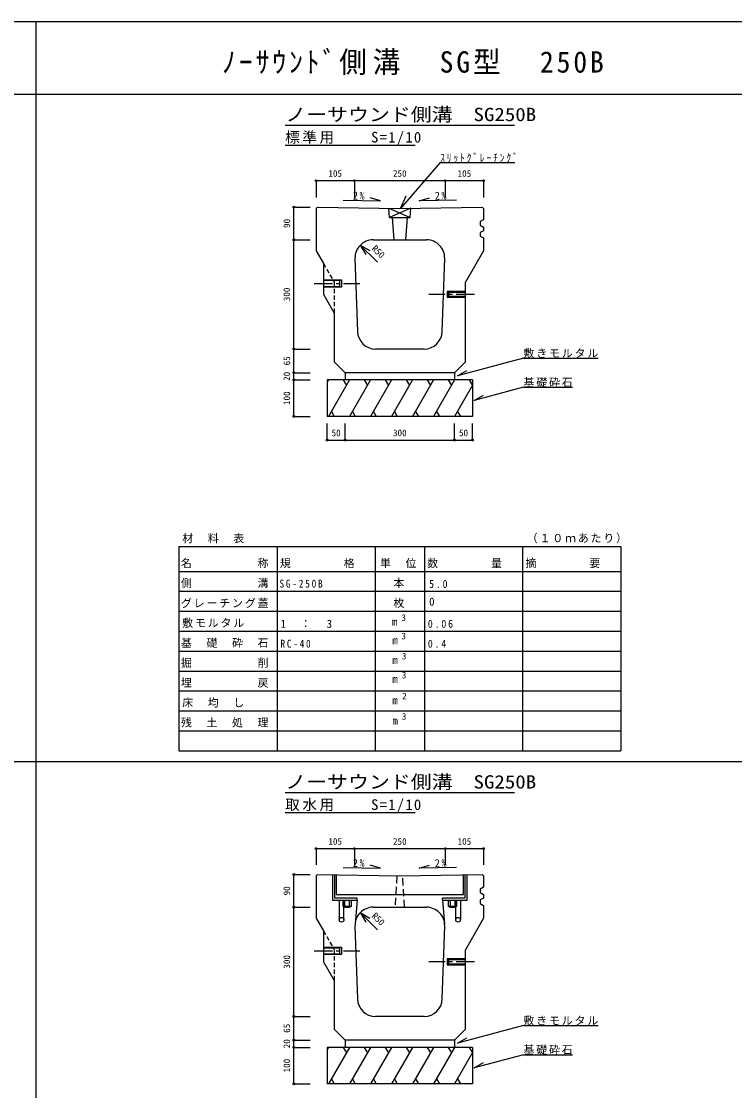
# Model space of a CAD drawing. Units: millimetres at full size, sheet at 1:10. Extents: x -5775 to 2225, y -2710 to 2990.
# Drawn here: x -3815 to -1855, y 53 to 2990 of the extents above; entities that cross this region are included whole.
import ezdxf
from ezdxf.enums import TextEntityAlignment as Align

# ---------------------------------------------------------------- set-up
doc = ezdxf.new("R2010")
doc.units = ezdxf.units.MM
doc.header["$LTSCALE"] = 10
doc.header["$PDMODE"] = 32
doc.header["$PDSIZE"] = 5
for name, pattern in [('CHAIN1', [8, 5, -1, 1, -1]), ('DASHED1', [1.8, 1.2, -0.6]), ('DASHED2', [3, 2, -1]), ('DOUBLE_CHAIN2', [12.8, 9, -1, 0.6, -0.6, 0.6, -1])]:
    doc.linetypes.add(name, pattern=pattern)
doc.layers.add('0-0_通り芯', color=7, linetype='Continuous')
doc.styles.add('ＭＳ ゴシック', font='')
doc.styles.get('ＭＳ ゴシック').set_extended_font_data('MS Gothic')

msp = doc.modelspace()

# ---------------------------------------------------------------- linework, layer by layer
at = {"layer": '0-0_通り芯', "color": 2}
for p, q in [((-5774.77, 2989.61), (2225.23, 2989.61)), ((-3774.77, 2989.61), (-3774.77, -2710.39)), ((-5774.77, 2789.61), (2225.23, 2789.61)), ((-5774.77, 2789.61), (2225.23, 2789.61)), ((-2931.77, 575.27), (-2931.77, 559.27)), ((-2931.77, 559.27), (-2907.77, 559.27)), ((-2925.77, 559.27), (-2925.77, 575.27)), ((-2913.77, 575.27), (-2913.77, 559.27)), ((-2907.77, 559.27), (-2907.77, 575.27)), ((-2641.77, 575.27), (-2641.77, 559.27)), ((-2641.77, 559.27), (-2617.77, 559.27)), ((-2635.77, 559.27), (-2635.77, 575.27)), ((-2623.77, 575.27), (-2623.77, 559.27)), ((-2617.77, 559.27), (-2617.77, 575.27))]:
    msp.add_line(p, q, dxfattribs=at)
at = {"layer": '0-0_通り芯'}
for p, q in [((-3089.77, 2704.61), (-2459.77, 2704.61)), ((-3089.77, 2649.61), (-2732.27, 2649.61)), ((-2663.9, 2601.69), (-2458.9, 2601.69)), ((-2984.77, 2279.61), (-2934.77, 2279.61)), ((-2939.77, 2277.61), (-2984.77, 2277.61)), ((-2984.77, 2261.61), (-2939.77, 2261.61)), ((-2939.77, 2261.61), (-2939.77, 2277.61)), ((-2934.77, 2279.61), (-2934.77, 2259.61)), ((-2934.77, 2259.61), (-2984.77, 2259.61)), ((-2644.77, 2247.61), (-2644.77, 2231.61)), ((-2594.77, 2247.61), (-2644.77, 2247.61)), ((-2639.77, 2245.61), (-2594.77, 2245.61)), ((-2639.77, 2233.61), (-2639.77, 2245.61)), ((-2594.77, 2233.61), (-2639.77, 2233.61)), ((-2644.77, 2231.61), (-2594.77, 2231.61)), ((-2434.99, 2064.38), (-2229.99, 2064.38)), ((-2970.72, 2004.61), (-2974.77, 1997.59)), ((-2912.98, 2004.61), (-2970.72, 1904.61)), ((-2930.28, 2004.61), (-2921.63, 1989.62)), ((-2924.77, 2024.61), (-2924.77, 2004.61)), ((-2855.25, 2004.61), (-2912.98, 1904.61)), ((-2872.55, 2004.61), (-2863.9, 1989.62)), ((-2797.51, 2004.61), (-2855.25, 1904.61)), ((-2814.81, 2004.61), (-2806.16, 1989.62)), ((-2739.78, 2004.61), (-2797.51, 1904.61)), ((-2757.08, 2004.61), (-2748.43, 1989.62)), ((-2682.04, 2004.61), (-2739.78, 1904.61)), ((-2699.34, 2004.61), (-2690.69, 1989.62)), ((-2624.31, 2004.61), (-2682.04, 1904.61)), ((-2641.61, 2004.61), (-2632.96, 1989.62)), ((-2624.77, 2024.61), (-2624.77, 2004.61)), ((-2583.87, 2004.61), (-2575.22, 1989.62)), ((-2574.77, 2004.61), (-2574.77, 1904.61)), ((-2574.77, 1990.41), (-2624.31, 1904.61)), ((-2434.99, 1984.58), (-2570.88, 1948.17)), ((-2434.99, 1984.58), (-2299.99, 1984.58)), ((-2570.88, 1948.17), (-2544.89, 1963.17)), ((-2962.8, 1918.32), (-2954.88, 1904.61)), ((-2905.06, 1918.32), (-2897.14, 1904.61)), ((-2847.33, 1918.32), (-2839.4, 1904.61)), ((-2789.59, 1918.32), (-2781.67, 1904.61)), ((-2731.86, 1918.32), (-2723.93, 1904.61)), ((-2674.12, 1918.32), (-2666.2, 1904.61)), ((-2616.39, 1918.32), (-2608.46, 1904.61)), ((-2574.77, 1904.61), (-2974.77, 1904.61)), ((-3382.27, 1547.15), (-2167.27, 1547.15)), ((-3382.27, 1547.15), (-3382.27, 1424.03)), ((-3112.27, 1547.15), (-3112.27, 1424.03)), ((-2842.27, 1547.15), (-2842.27, 1424.03)), ((-2707.27, 1547.15), (-2707.27, 1424.03)), ((-2437.27, 1547.15), (-2437.27, 1424.03)), ((-2167.27, 1547.15), (-2167.27, 1424.03)), ((-3382.27, 1478.75), (-2167.27, 1478.75)), ((-3382.27, 1424.03), (-2167.27, 1424.03)), ((-3382.27, 1424.03), (-3382.27, 986.27)), ((-3112.27, 1424.03), (-3112.27, 986.27)), ((-2842.27, 1424.03), (-2842.27, 986.27)), ((-2707.27, 1424.03), (-2707.27, 986.27)), ((-2437.27, 1424.03), (-2437.27, 986.27)), ((-2167.27, 1424.03), (-2167.27, 986.27)), ((-3382.27, 1369.31), (-2167.27, 1369.31)), ((-3382.27, 1314.59), (-2167.27, 1314.59)), ((-3382.27, 1259.87), (-2167.27, 1259.87)), ((-3382.27, 1205.15), (-2167.27, 1205.15)), ((-3382.27, 1150.43), (-2167.27, 1150.43)), ((-3382.27, 1095.71), (-2167.27, 1095.71)), ((-3382.27, 1040.99), (-2167.27, 1040.99)), ((-3382.27, 986.27), (-2167.27, 986.27)), ((-3296.77, 986.27), (-2387.77, 986.27)), ((-3089.77, 871.27), (-2459.77, 871.27)), ((-3089.77, 816.27), (-2732.27, 816.27)), ((-2949.77, 645.37), (-2949.77, 591.27)), ((-2599.77, 591.27), (-2599.77, 645.37)), ((-2949.77, 591.27), (-2599.77, 591.27)), ((-2984.77, 446.27), (-2934.77, 446.27)), ((-2939.77, 444.27), (-2984.77, 444.27)), ((-2939.77, 428.27), (-2939.77, 444.27)), ((-2934.77, 446.27), (-2934.77, 426.27)), ((-2984.77, 428.27), (-2939.77, 428.27)), ((-2934.77, 426.27), (-2984.77, 426.27)), ((-2644.77, 414.27), (-2644.77, 398.27)), ((-2594.77, 414.27), (-2644.77, 414.27)), ((-2639.77, 412.27), (-2594.77, 412.27)), ((-2639.77, 400.27), (-2639.77, 412.27)), ((-2644.77, 398.27), (-2594.77, 398.27)), ((-2594.77, 400.27), (-2639.77, 400.27)), ((-2434.99, 231.05), (-2229.99, 231.05)), ((-2924.77, 191.27), (-2924.77, 171.27)), ((-2624.77, 191.27), (-2624.77, 171.27)), ((-2970.72, 171.27), (-2974.77, 164.26)), ((-2912.98, 171.27), (-2970.72, 71.27)), ((-2930.28, 171.27), (-2921.63, 156.29)), ((-2855.25, 171.27), (-2912.98, 71.27)), ((-2872.55, 171.27), (-2863.9, 156.29)), ((-2797.51, 171.27), (-2855.25, 71.27)), ((-2814.81, 171.27), (-2806.16, 156.29)), ((-2739.78, 171.27), (-2797.51, 71.27)), ((-2757.08, 171.27), (-2748.43, 156.29)), ((-2682.04, 171.27), (-2739.78, 71.27)), ((-2699.34, 171.27), (-2690.69, 156.29)), ((-2624.31, 171.27), (-2682.04, 71.27)), ((-2641.61, 171.27), (-2632.96, 156.29)), ((-2574.77, 157.08), (-2624.31, 71.27)), ((-2583.87, 171.27), (-2575.22, 156.29)), ((-2574.77, 171.27), (-2574.77, 71.27)), ((-2434.99, 151.25), (-2570.88, 114.84)), ((-2434.99, 151.25), (-2299.99, 151.25)), ((-2570.88, 114.84), (-2544.89, 129.84)), ((-2574.77, 71.27), (-2974.77, 71.27)), ((-2962.8, 84.99), (-2954.88, 71.27)), ((-2905.06, 84.99), (-2897.14, 71.27)), ((-2847.33, 84.99), (-2839.4, 71.27)), ((-2789.59, 84.99), (-2781.67, 71.27)), ((-2731.86, 84.99), (-2723.93, 71.27)), ((-2674.12, 84.99), (-2666.2, 71.27)), ((-2616.39, 84.99), (-2608.46, 71.27))]:
    msp.add_line(p, q, dxfattribs=at)
at = {"layer": '0-0_通り芯', "color": 4}
for p, q in [((-3004.77, 2552.13), (-2899.77, 2552.13)), ((-3004.77, 2552.13), (-3004.77, 2505.62)), ((-2899.77, 2552.13), (-2899.77, 2505.62)), ((-2899.77, 2552.13), (-2649.77, 2552.13)), ((-2649.77, 2552.13), (-2649.77, 2505.62)), ((-2649.77, 2552.13), (-2544.77, 2552.13)), ((-2544.77, 2552.13), (-2544.77, 2505.62)), ((-3065.77, 2389.61), (-3065.77, 2479.61)), ((-3065.77, 2479.61), (-3020.77, 2479.61)), ((-3065.77, 2089.61), (-3065.77, 2389.61)), ((-3065.77, 2389.61), (-3020.77, 2389.61)), ((-2836.42, 2327.95), (-2883.43, 2374.96)), ((-2883.43, 2374.96), (-2868.43, 2348.98)), ((-2883.43, 2374.96), (-2857.45, 2359.96)), ((-3065.77, 2024.61), (-3065.77, 2089.61)), ((-3065.77, 2089.61), (-3020.77, 2089.61)), ((-3065.77, 2004.61), (-3065.77, 2024.61)), ((-3065.77, 2024.61), (-3020.77, 2024.61)), ((-3065.77, 1904.61), (-3065.77, 2004.61)), ((-3065.77, 2004.61), (-3020.77, 2004.61)), ((-3065.77, 1904.61), (-3020.77, 1904.61)), ((-2974.77, 1839.61), (-2974.77, 1884.61)), ((-2924.77, 1839.61), (-2924.77, 1884.61)), ((-2624.77, 1839.61), (-2624.77, 1884.61)), ((-2574.77, 1839.61), (-2574.77, 1884.61)), ((-2974.77, 1839.61), (-2924.77, 1839.61)), ((-2924.77, 1839.61), (-2624.77, 1839.61)), ((-2624.77, 1839.61), (-2574.77, 1839.61)), ((-5774.77, 956.27), (2225.23, 956.27)), ((-3004.77, 717.27), (-2899.77, 717.27)), ((-3004.77, 717.27), (-3004.77, 672.27)), ((-2899.77, 717.27), (-2899.77, 672.27)), ((-2899.77, 717.27), (-2649.77, 717.27)), ((-2649.77, 717.27), (-2649.77, 672.27)), ((-2649.77, 717.27), (-2544.77, 717.27)), ((-2544.77, 717.27), (-2544.77, 672.27)), ((-3065.77, 556.27), (-3065.77, 646.27)), ((-3065.77, 646.27), (-3020.77, 646.27)), ((-2959.77, 645.55), (-2959.77, 575.27)), ((-2953.77, 581.27), (-2953.77, 645.44)), ((-2595.77, 645.44), (-2595.77, 581.27)), ((-2589.77, 575.27), (-2589.77, 645.55)), ((-2959.77, 575.27), (-2891.77, 575.27)), ((-2941.27, 575.27), (-2941.27, 521.77)), ((-2928.27, 521.77), (-2928.27, 575.27)), ((-2657.77, 575.27), (-2657.77, 581.27)), ((-2595.77, 581.27), (-2657.77, 581.27)), ((-2657.77, 575.27), (-2589.77, 575.27)), ((-2621.27, 521.77), (-2621.27, 575.27)), ((-2608.27, 575.27), (-2608.27, 521.77)), ((-3065.77, 256.27), (-3065.77, 556.27)), ((-3065.77, 556.27), (-3020.77, 556.27)), ((-2836.42, 494.62), (-2883.43, 541.63)), ((-2883.43, 541.63), (-2868.43, 515.65)), ((-2883.43, 541.63), (-2857.45, 526.63)), ((-3065.77, 191.27), (-3065.77, 256.27)), ((-3065.77, 256.27), (-3020.77, 256.27)), ((-3065.77, 171.27), (-3065.77, 191.27)), ((-3065.77, 191.27), (-3020.77, 191.27)), ((-3065.77, 71.27), (-3065.77, 171.27)), ((-3065.77, 171.27), (-3020.77, 171.27)), ((-3065.77, 71.27), (-3020.77, 71.27))]:
    msp.add_line(p, q, dxfattribs=at)
at = {"layer": '0-0_通り芯', "color": 3}
for p, q in [((-3004.77, 2475.61), (-3000.77, 2479.61)), ((-3004.77, 2475.61), (-3004.77, 2359.61)), ((-3000.77, 2479.61), (-2774.77, 2475.61)), ((-2802.77, 2450.81), (-2804.76, 2476.14)), ((-2804.76, 2476.14), (-2746.77, 2450.81)), ((-2774.77, 2475.61), (-2548.77, 2479.61)), ((-2544.77, 2475.61), (-2548.77, 2479.61)), ((-2544.77, 2475.61), (-2544.77, 2444.61)), ((-2802.77, 2450.81), (-2746.77, 2450.81)), ((-2790.06, 2389.61), (-2794.77, 2450.81)), ((-2754.77, 2450.81), (-2759.47, 2389.61)), ((-2544.77, 2444.61), (-2553.77, 2439.61)), ((-2553.77, 2439.61), (-2553.77, 2429.61)), ((-2553.77, 2429.61), (-2544.77, 2424.61)), ((-2544.77, 2414.61), (-2553.77, 2409.61)), ((-2553.77, 2409.61), (-2553.77, 2399.61)), ((-2544.77, 2424.61), (-2544.77, 2414.61)), ((-2848.07, 2389.61), (-2701.46, 2389.61)), ((-2553.77, 2399.61), (-2544.77, 2394.61)), ((-2544.77, 2394.61), (-2544.77, 2359.61)), ((-3004.77, 2359.61), (-2984.77, 2324.97)), ((-2544.77, 2359.61), (-2594.77, 2273)), ((-2984.77, 2324.97), (-2984.77, 2239.97)), ((-2898.04, 2337.94), (-2891.38, 2137.94)), ((-2658.15, 2137.94), (-2651.49, 2337.94)), ((-2594.77, 2054.61), (-2594.77, 2273)), ((-2984.77, 2239.97), (-2954.77, 2188)), ((-2954.77, 2188), (-2954.77, 2054.61)), ((-2708.13, 2089.61), (-2841.4, 2089.61)), ((-2924.77, 2024.61), (-2954.77, 2054.61)), ((-2624.77, 2024.61), (-2594.77, 2054.61)), ((-2624.77, 2024.61), (-2924.77, 2024.61)), ((-3004.77, 642.27), (-3000.77, 646.27)), ((-2544.77, 642.27), (-2548.77, 646.27)), ((-3004.77, 642.27), (-3004.77, 526.27)), ((-2544.77, 642.27), (-2544.77, 611.27)), ((-2544.77, 611.27), (-2553.77, 606.27)), ((-2553.77, 606.27), (-2553.77, 596.27)), ((-2553.77, 596.27), (-2544.77, 591.27)), ((-2544.77, 591.27), (-2544.77, 581.27)), ((-2891.77, 575.27), (-2897.85, 510.98)), ((-2657.77, 575.27), (-2651.68, 510.98)), ((-2544.77, 581.27), (-2553.77, 576.27)), ((-2553.77, 576.27), (-2553.77, 566.27)), ((-2553.77, 566.27), (-2544.77, 561.27)), ((-2544.77, 561.27), (-2544.77, 526.27)), ((-2848.07, 556.27), (-2701.46, 556.27)), ((-3004.77, 526.27), (-2984.77, 491.63)), ((-2898.04, 504.61), (-2891.38, 304.61)), ((-2658.15, 304.61), (-2651.49, 504.61)), ((-2544.77, 526.27), (-2594.77, 439.67)), ((-2984.77, 491.63), (-2984.77, 406.63)), ((-2594.77, 221.27), (-2594.77, 439.67)), ((-2984.77, 406.63), (-2954.77, 354.67)), ((-2954.77, 354.67), (-2954.77, 221.27)), ((-2708.13, 256.27), (-2841.4, 256.27)), ((-2924.77, 191.27), (-2954.77, 221.27)), ((-2624.77, 191.27), (-2594.77, 221.27)), ((-2624.77, 191.27), (-2924.77, 191.27))]:
    msp.add_line(p, q, dxfattribs=at)
at = {"layer": '0-0_通り芯', "color": 3, "linetype": 'DASHED1'}
for p, q in [((-2984.77, 2324.97), (-2954.77, 2273)), ((-2954.77, 2273), (-2954.77, 2188)), ((-2984.77, 491.63), (-2954.77, 439.67)), ((-2954.77, 439.67), (-2954.77, 354.67))]:
    msp.add_line(p, q, dxfattribs=at)
at = {"layer": '0-0_通り芯', "linetype": 'CHAIN1'}
for p, q in [((-3009.77, 2269.61), (-2884.77, 2269.61)), ((-2569.77, 2239.61), (-2694.77, 2239.61)), ((-3009.77, 436.27), (-2884.77, 436.27)), ((-2569.77, 406.27), (-2694.77, 406.27))]:
    msp.add_line(p, q, dxfattribs=at)
at = {"layer": '0-0_通り芯', "color": 4, "linetype": 'DOUBLE_CHAIN2'}
msp.add_line((-5774.77, 956.27), (2225.23, 956.27), dxfattribs=at)
at = {"layer": '0-0_通り芯', "color": 3, "linetype": 'DASHED2'}
for p, q in [((-2782.77, 642.41), (-2787.77, 556.27)), ((-2761.77, 556.27), (-2766.77, 642.41))]:
    msp.add_line(p, q, dxfattribs=at)
at = {"layer": '0-0_通り芯'}
for points in [[(-2663.9, 2601.69), (-2773.02, 2475.64), (-2756.93, 2509.99)], [(-2930.73, 2498.37), (-2827.85, 2496.55), (-2856.68, 2504.83)], [(-2618.8, 2498.37), (-2721.69, 2496.55), (-2692.85, 2504.83)], [(-2434.99, 2064.38), (-2616.5, 2015.75), (-2590.52, 2030.75)], [(-2574.77, 2004.61), (-2974.77, 2004.61), (-2974.77, 1904.61)], [(-2930.73, 665.04), (-2827.85, 663.22), (-2856.68, 671.49)], [(-2618.8, 665.04), (-2721.69, 663.22), (-2692.85, 671.49)], [(-2434.99, 231.05), (-2616.5, 182.42), (-2590.52, 197.42)], [(-2574.77, 171.27), (-2974.77, 171.27), (-2974.77, 71.27)]]:
    msp.add_lwpolyline(points, dxfattribs=at)
at = {"layer": '0-0_通り芯', "color": 3}
for points in [[(-2746.77, 2450.81), (-2744.77, 2476.14), (-2802.77, 2450.81)], [(-3000.77, 646.27), (-2774.77, 642.27), (-2548.77, 646.27)]]:
    msp.add_lwpolyline(points, dxfattribs=at)
at = {"layer": '0-0_通り芯', "color": 4}
msp.add_lwpolyline([(-2891.77, 575.27), (-2891.77, 581.27), (-2953.77, 581.27)], dxfattribs=at)
for centre in [(-2934.77, 521.77), (-2614.77, 521.77)]:
    msp.add_circle(centre, 6.5, dxfattribs=at)
at = {"layer": '0-0_通り芯', "color": 3}
for centre, start, end in [((-2848.07, 2339.61), 90, 181.90915), ((-2701.46, 2339.61), 358.09085, 90), ((-2841.4, 2139.61), 181.90915, 270), ((-2708.13, 2139.61), 270, 358.09085), ((-2848.07, 506.27), 90, 181.90915), ((-2701.46, 506.27), 358.09085, 90), ((-2841.4, 306.27), 181.90915, 270), ((-2708.13, 306.27), 270, 358.09085)]:
    msp.add_arc(centre, 50, start, end, dxfattribs=at)
at = {"layer": '0-0_通り芯', "color": 2}
for centre in [(-2919.77, 575.27), (-2629.77, 575.27)]:
    msp.add_arc(centre, 20, 233.1301, 306.8699, dxfattribs=at)
at = {"layer": '0-0_通り芯', "color": 4}
for p in [(-3004.77, 2552.13), (-2899.77, 2552.13), (-2649.77, 2552.13), (-2544.77, 2552.13), (-3065.77, 2479.61), (-3065.77, 2389.61), (-3065.77, 2089.61), (-3065.77, 2024.61), (-3065.77, 2004.61), (-3065.77, 1904.61), (-2974.77, 1839.61), (-2924.77, 1839.61), (-2624.77, 1839.61), (-2574.77, 1839.61), (-3004.77, 717.27), (-2899.77, 717.27), (-2649.77, 717.27), (-2544.77, 717.27), (-3065.77, 646.27), (-3065.77, 556.27), (-3065.77, 256.27), (-3065.77, 191.27), (-3065.77, 171.27), (-3065.77, 71.27)]:
    msp.add_point(p, dxfattribs=at)

# ---------------------------------------------------------------- texts
at = {"layer": '0-0_通り芯', "color": 3, "style": 'ＭＳ ゴシック', "width": 1.15}
for p in [(-3089.77, 2704.61), (-3089.77, 871.27)]:
    msp.add_text('ノーサウンド側溝\u3000SG250B', height=36.66, dxfattribs=at).set_placement(p, align=Align.BOTTOM_LEFT)
at = {"layer": '0-0_通り芯', "color": 4, "style": 'ＭＳ ゴシック'}
for s, p in [('105', (-2971.02, 2557.13)), ('250', (-2793.52, 2557.13)), ('105', (-2616.02, 2557.13)), ('50', (-2962.27, 1844.61)), ('300', (-2793.52, 1844.61)), ('50', (-2612.27, 1844.61)), ('3', (-2770.24, 1337.21)), ('3', (-2770.24, 1286.6)), ('3', (-2769.07, 1231.54)), ('3', (-2769.34, 1179.28)), ('2', (-2768.44, 1121.75)), ('3', (-2769.34, 1065.67)), ('105', (-2971.02, 722.27)), ('250', (-2793.52, 722.27)), ('105', (-2616.02, 722.27))]:
    msp.add_text(s, height=18.33, dxfattribs=at).set_placement(p, align=Align.BOTTOM_LEFT)
for s, rotation, p in [('90', 90, (-3070.77, 2422.11)), ('R50', 315, (-2857.45, 2359.96)), ('300', 90, (-3070.77, 2220.86)), ('65', 90, (-3070.77, 2044.61)), ('20', 90, (-3070.77, 2002.11)), ('100', 90, (-3070.77, 1935.86)), ('90', 90, (-3070.77, 588.77)), ('R50', 315, (-2857.45, 526.63)), ('300', 90, (-3070.77, 387.52)), ('65', 90, (-3070.77, 211.27)), ('20', 90, (-3070.77, 168.77)), ('100', 90, (-3070.77, 102.52))]:
    msp.add_text(s, height=18.33, rotation=rotation, dxfattribs=at).set_placement(p, align=Align.BOTTOM_LEFT)
at = {"layer": '0-0_通り芯', "style": 'ＭＳ ゴシック'}
for s, p in [('0', (-2694.27, 1378.25)), ('m', (-2796.34, 1322.85)), ('m', (-2795.44, 1272.23)), ('m', (-2795.44, 1217.51)), ('m', (-2795.44, 1165.53)), ('m', (-2795.35, 1107.39)), ('m', (-2795.17, 1051.3))]:
    msp.add_text(s, height=21.99, dxfattribs=at).set_placement(p, align=Align.BOTTOM_LEFT)
at = {"layer": '0-0_通り芯', "color": 2, "insert": (-3263.13, 2842.39), "char_height": 58.65, "attachment_point": 7, "style": 'ＭＳ ゴシック'}
msp.add_mtext('\\T1.21;\\W0.95;ﾉｰｻｳﾝﾄﾞ側溝\u3000SG型\u3000250B', dxfattribs=at)
at = {"layer": '0-0_通り芯', "attachment_point": 7, "style": 'ＭＳ ゴシック'}
for s, insert, char_height in [('\\T1.18;標準用\u3000\u3000S=1/10', (-3089.77, 2649.61), 29.33), ('\\T1.39;\\W0.85;ｽﾘｯﾄｸﾞﾚｰﾁﾝｸﾞ', (-2663.9, 2601.69), 21.99), ('\\T1.17;敷きモルタル', (-2434.99, 2064.38), 21.99), ('\\T1.17;基礎砕石', (-2434.99, 1984.58), 21.99), ('\\T1.17;材\u3000料\u3000表', (-3372.77, 1556.09), 21.99), ('\\T1.17;（１０ｍあたり）', (-2426.01, 1556.09), 21.99), ('\\T1.17;名\u3000\u3000\u3000\u3000\u3000称', (-3376.27, 1487.69), 21.99), ('\\T1.17;規\u3000\u3000\u3000\u3000格', (-3104.52, 1487.69), 21.99), ('\\T1.17;単\u3000位', (-2829.27, 1487.69), 21.99), ('\\T1.17;数\u3000\u3000\u3000\u3000量', (-2699.52, 1487.69), 21.99), ('\\T1.17;摘\u3000\u3000\u3000\u3000要', (-2429.52, 1487.69), 21.99), ('\\T1.17;側\u3000\u3000\u3000\u3000\u3000溝', (-3376.27, 1432.97), 21.99), ('\\T1.39;\\W0.85;SG-250B', (-3105.52, 1433.76), 21.99), ('\\T1.17;\u3000本', (-2827.52, 1432.97), 21.99), ('\\T1.38;\\W0.9;5.0', (-2694.27, 1432.97), 21.99), ('\\T1.17;グレーチング蓋', (-3376.27, 1378.25), 21.99), ('\\T1.17;\u3000枚', (-2827.52, 1378.25), 21.99), ('\\T1.17;敷モルタル', (-3372.77, 1323.53), 21.99), ('\\T1.21;1\u3000：\u30003', (-3102.77, 1323.53), 21.99), ('\\T1.38;\\W0.9;0.06', (-2697.77, 1323.53), 21.99), ('\\T1.17;基\u3000礎\u3000砕\u3000石', (-3376.27, 1268.81), 21.99), ('\\T1.38;\\W0.85;RC-40', (-3102.77, 1268.81), 21.99), ('\\T1.38;\\W0.9;0.4', (-2697.77, 1268.81), 21.99), ('\\T1.17;掘\u3000\u3000\u3000\u3000\u3000削', (-3376.27, 1214.09), 21.99), ('\\T1.17;埋\u3000\u3000\u3000\u3000\u3000戻', (-3376.27, 1159.37), 21.99), ('\\T1.17;床\u3000均\u3000し', (-3372.77, 1104.65), 21.99), ('\\T1.17;残\u3000土\u3000処\u3000理', (-3376.27, 1049.93), 21.99), ('\\T1.18;取水用\u3000\u3000S=1/10', (-3089.77, 816.27), 29.33), ('\\T1.17;敷きモルタル', (-2434.99, 231.05), 21.99), ('\\T1.17;基礎砕石', (-2434.99, 151.25), 21.99)]:
    msp.add_mtext(s, dxfattribs=dict(at, insert=insert, char_height=char_height))
at = {"layer": '0-0_通り芯', "char_height": 21.99, "attachment_point": 7, "style": 'ＭＳ ゴシック'}
for insert, rotation in [((-2903.81, 2499.92), 358.986), ((-2678.21, 2499.34), 1.014), ((-2903.81, 666.59), 358.986), ((-2678.21, 666.01), 1.014)]:
    msp.add_mtext('\\T1.36;\\W0.9;2%', dxfattribs=dict(at, insert=insert, rotation=rotation))

doc.saveas('drawing.dxf')
